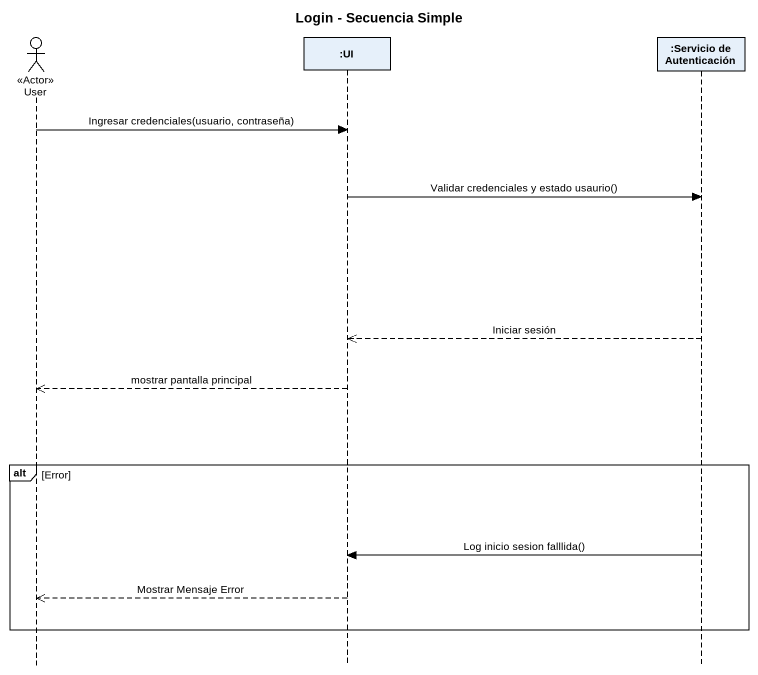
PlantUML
@startuml
title Login - Secuencia Simple
hide footbox
actor User <<Actor>>
participant ":UI" as UI
participant ":Servicio de Autenticación" as Servicio_de_Autenticación

User -> UI : Ingresar credenciales(usuario, contraseña)
UI -> Servicio_de_Autenticación : Validar credenciales y estado usaurio()
Servicio_de_Autenticación -->> UI : Iniciar sesión
UI -->> User : mostrar pantalla principal
alt Error
  Servicio_de_Autenticación -> UI : Log inicio sesion falllida()
  UI -->> User : Mostrar Mensaje Error
end
@enduml
